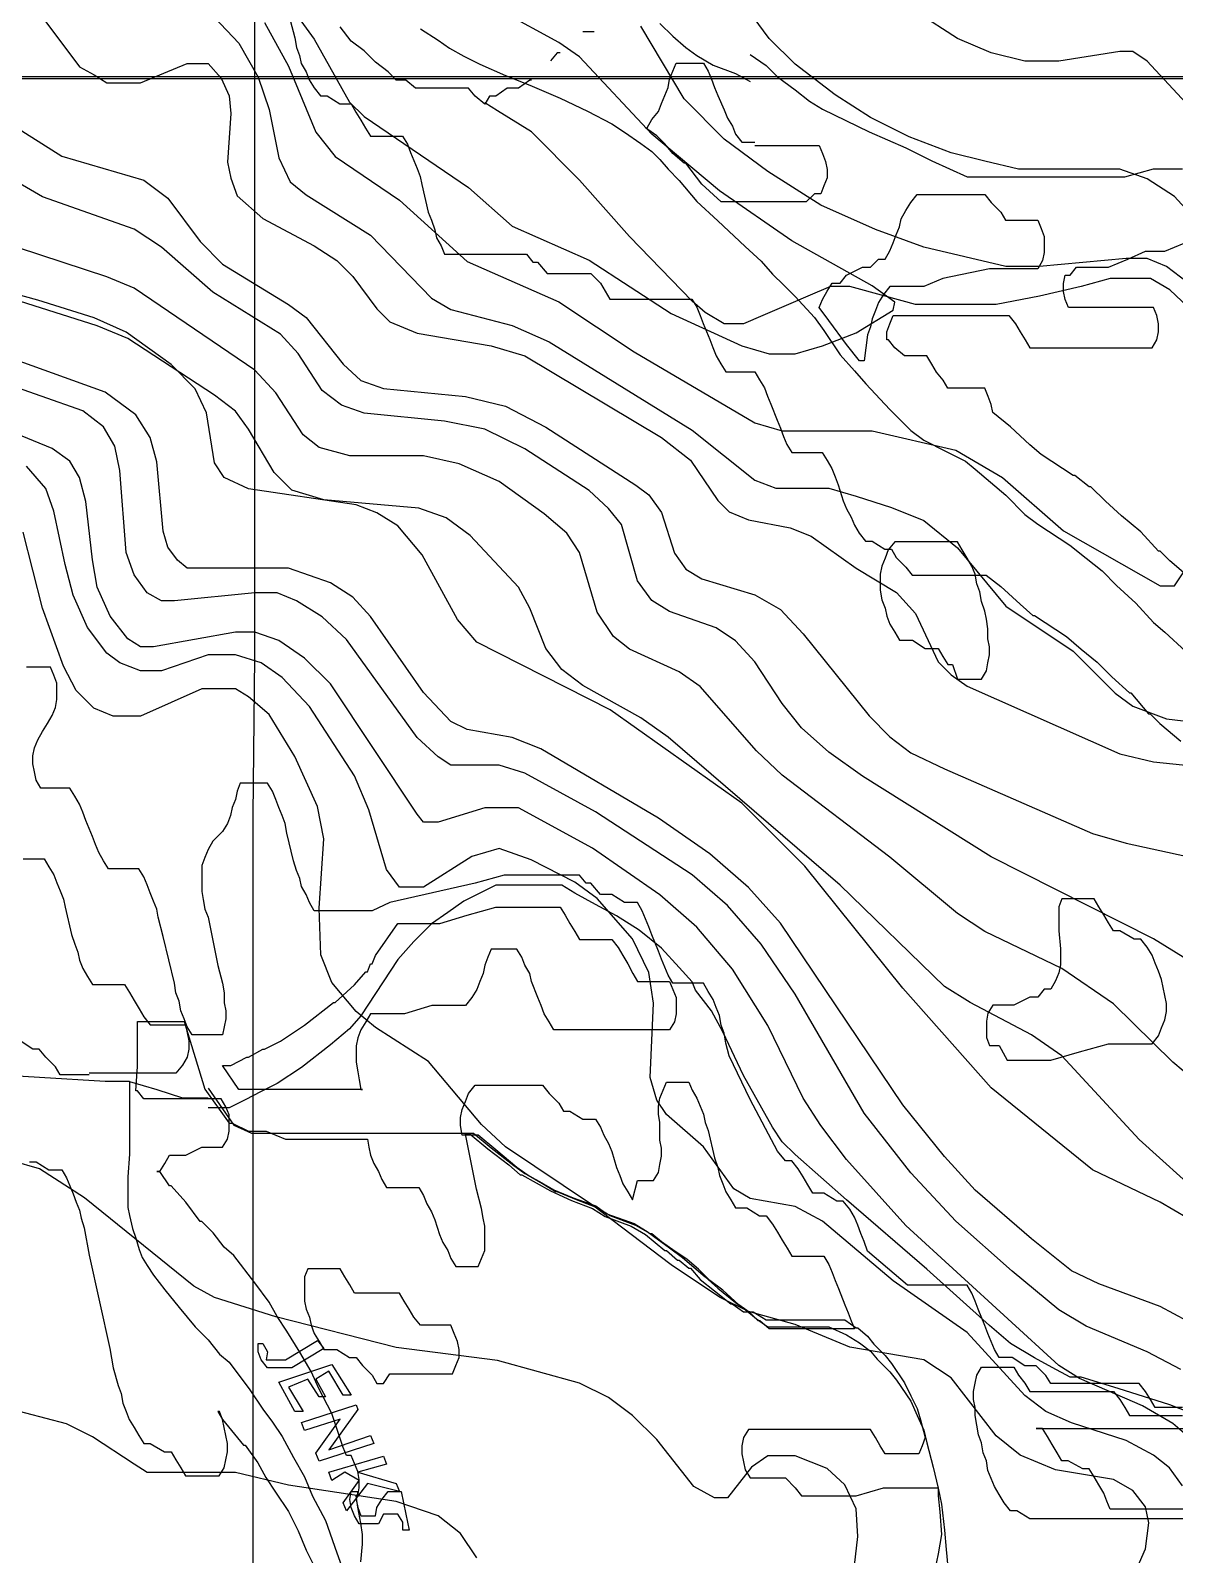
# Model space of a CAD drawing. Extents: x -0.49 to 6.91, y -0.57 to 8.11.
# Drawn here: x 1.2497 to 1.6248, y 2.6174 to 3.1172 of the extents above; entities that cross this region are included whole.
import ezdxf

# ---------------------------------------------------------------- set-up
doc = ezdxf.new("R2010")
doc.units = 0
for name, color, linetype in [('green', 7, 'CONTINUOUS'), ('Grid', 7, 'CONTINUOUS'), ('Labels', 7, 'CONTINUOUS'), ('roads', 7, 'CONTINUOUS'), ('topo', 7, 'CONTINUOUS'), ('topo_grid', 7, 'CONTINUOUS'), ('water', 7, 'CONTINUOUS'), ('white', 7, 'CONTINUOUS')]:
    doc.layers.add(name, color=color, linetype=linetype)

msp = doc.modelspace()

# ---------------------------------------------------------------- linework, layer by layer
at = {"layer": 'green', "color": 3}
for points in [[(1.642237, 2.659138), (1.623256, 2.666546), (1.606384, 2.671838), (1.594258, 2.675542), (1.590567, 2.675542), (1.584767, 2.678717), (1.578968, 2.681892), (1.571059, 2.686655), (1.564205, 2.692475), (1.543642, 2.710996), (1.51728, 2.73375), (1.500408, 2.748567), (1.49619, 2.7528), (1.493027, 2.757563), (1.483532, 2.774496), (1.476678, 2.788784), (1.472987, 2.795663), (1.467714, 2.802542), (1.466661, 2.805188), (1.462443, 2.80995), (1.456642, 2.8163), (1.449262, 2.822121), (1.441879, 2.826884), (1.435025, 2.830588), (1.428171, 2.834292), (1.423953, 2.836938), (1.419735, 2.836938), (1.41499, 2.836938), (1.408664, 2.836938), (1.402337, 2.836938), (1.397065, 2.834292), (1.391792, 2.831646), (1.38652, 2.827942), (1.381247, 2.824238), (1.375448, 2.818417), (1.370175, 2.812596), (1.358048, 2.794075), (1.354358, 2.789842), (1.348031, 2.78455), (1.33854, 2.777142), (1.330632, 2.77185), (1.325359, 2.769205), (1.320087, 2.766559), (1.314814, 2.763913), (1.309542, 2.763913), (1.30796, 2.763913)], [(1.282122, 2.772512), (1.274214, 2.772512), (1.23098, 2.775158), (1.211472, 2.775158), (1.194073, 2.777804), (1.176142, 2.780449), (1.140816, 2.78627), (1.123417, 2.788916), (1.078074, 2.794208), (1.032731, 2.799499), (1.026931, 2.799499)], [(1.282122, 2.772512), (1.291086, 2.769866), (1.299522, 2.76722), (1.307957, 2.76722)]]:
    msp.add_lwpolyline(points, dxfattribs=at)
at = {"layer": 'Grid', "color": 1}
for points in [[(0.83079, 3.101495), (0.832899, 3.308187), (0.835008, 3.514853), (0.837116, 3.721017), (0.839225, 3.927709), (1.045382, 3.927709), (1.25154, 3.927709), (1.457697, 3.927709), (1.664381, 3.927709), (1.662799, 3.721546), (1.661743, 3.51488), (1.660687, 3.308187), (1.659105, 3.10205), (1.45242, 3.10205), (1.245209, 3.10205), (1.037997, 3.10205)], [(0.833426, 2.274249), (0.8329, 2.480941), (0.832373, 2.688136), (0.831847, 2.894829), (0.830791, 3.101495), (1.038003, 3.101495), (1.245215, 3.101495), (1.452427, 3.101495), (1.659111, 3.101495), (1.659111, 2.894802), (1.658584, 2.688136), (1.658584, 2.481973), (1.658058, 2.27528), (1.451901, 2.27528), (1.245744, 2.27528), (1.039586, 2.27528)]]:
    msp.add_lwpolyline(points, close=True, dxfattribs=at)
at = {"layer": 'Labels', "color": 6}
for points in [[(1.345921, 2.684988), (1.335376, 2.678638), (1.332212, 2.678638), (1.329577, 2.678638), (1.327468, 2.678638), (1.325359, 2.681284), (1.324304, 2.683929), (1.324304, 2.686575), (1.324304, 2.686575), (1.325359, 2.686575), (1.325886, 2.686575), (1.327468, 2.683929), (1.326942, 2.681284), (1.326942, 2.681284), (1.327995, 2.681284), (1.32905, 2.681284), (1.330632, 2.681284), (1.33327, 2.681284), (1.343815, 2.687634)], [(1.348557, 2.679696), (1.354884, 2.669642), (1.352246, 2.669642), (1.347501, 2.677579), (1.343283, 2.674934), (1.346447, 2.669113), (1.344338, 2.669113), (1.340647, 2.674934), (1.33432, 2.672288), (1.339065, 2.66435), (1.33643, 2.66435), (1.331158, 2.673875)], [(1.356993, 2.664932), (1.347502, 2.651703), (1.361211, 2.656466), (1.362264, 2.65382), (1.344338, 2.647999), (1.343282, 2.650645), (1.351191, 2.661757), (1.339592, 2.658053), (1.338536, 2.660699), (1.356462, 2.66652)], [(1.356993, 2.644374), (1.369646, 2.64067), (1.370702, 2.638024), (1.360157, 2.64067), (1.353303, 2.631674), (1.352247, 2.63432), (1.35752, 2.641728), (1.352775, 2.644374), (1.348557, 2.641728), (1.347501, 2.644374), (1.365428, 2.649666), (1.366481, 2.64702)], [(1.37281, 2.630669), (1.373336, 2.628023), (1.373863, 2.625377), (1.373863, 2.625377), (1.371754, 2.625377), (1.371754, 2.625377), (1.371754, 2.628023), (1.370172, 2.630669), (1.368063, 2.630669), (1.36701, 2.630669), (1.366484, 2.630669), (1.365957, 2.630669), (1.365431, 2.630669), (1.363849, 2.627494), (1.361213, 2.627494), (1.359105, 2.627494), (1.357522, 2.627494), (1.35594, 2.63014), (1.354887, 2.632785), (1.354361, 2.635431), (1.354887, 2.638077), (1.356996, 2.638077), (1.356469, 2.635431), (1.356996, 2.632785), (1.358049, 2.63014), (1.359105, 2.63014), (1.360687, 2.63014), (1.362269, 2.63014), (1.362795, 2.63014), (1.363322, 2.632785), (1.364904, 2.635431), (1.367013, 2.638077), (1.369122, 2.638077), (1.37123, 2.638077)]]:
    msp.add_lwpolyline(points, close=True, dxfattribs=at)
at = {"layer": 'roads', "color": 7}
for points in [[(1.456113, 3.119566), (1.460335, 3.115333), (1.464554, 3.111628), (1.468244, 3.108983), (1.473518, 3.105808), (1.480898, 3.103162), (1.485643, 3.100516)], [(1.377556, 3.117793), (1.383355, 3.114089), (1.387046, 3.111443), (1.391791, 3.108797), (1.397064, 3.106151), (1.4055, 3.102447), (1.413408, 3.099272), (1.423426, 3.095039), (1.432389, 3.090806), (1.440298, 3.086572), (1.444516, 3.083926), (1.449788, 3.080222), (1.453479, 3.077576), (1.456114, 3.074931), (1.458755, 3.071756), (1.462444, 3.068051), (1.468244, 3.061172), (1.475098, 3.054822), (1.484062, 3.046356), (1.489334, 3.041593), (1.493025, 3.03736), (1.496715, 3.033656), (1.500406, 3.029951), (1.506733, 3.023072), (1.509897, 3.018839), (1.51517, 3.010901), (1.519914, 3.00561), (1.523606, 3.001376), (1.531514, 2.99291), (1.534678, 2.989735), (1.538368, 2.986031), (1.542586, 2.982856), (1.549968, 2.979151), (1.556295, 2.975976), (1.559458, 2.973331), (1.569476, 2.964864), (1.575803, 2.958514), (1.58002, 2.955339), (1.590565, 2.94846), (1.595837, 2.944226), (1.60111, 2.939993), (1.605855, 2.935231), (1.612182, 2.92941), (1.617982, 2.92306), (1.621673, 2.919885), (1.628527, 2.913535)], [(1.485644, 3.109406), (1.490916, 3.105702)], [(1.490916, 3.105728), (1.494607, 3.102024), (1.500407, 3.097791), (1.505152, 3.094086), (1.50937, 3.091441), (1.52466, 3.084032), (1.536787, 3.078741), (1.545223, 3.074507), (1.551022, 3.071861), (1.556822, 3.069216), (1.56104, 3.069216), (1.567367, 3.069216), (1.574221, 3.069216), (1.583711, 3.069216), (1.591097, 3.069216), (1.597424, 3.069216), (1.602697, 3.069216), (1.608496, 3.069216), (1.617987, 3.071861), (1.627477, 3.071861)], [(1.642237, 2.659138), (1.623256, 2.666546), (1.606384, 2.671838), (1.594258, 2.675542), (1.590567, 2.675542), (1.584767, 2.678717), (1.578968, 2.681892), (1.571059, 2.686655), (1.564205, 2.692475), (1.543642, 2.710996), (1.51728, 2.73375), (1.500408, 2.748567), (1.49619, 2.7528), (1.493027, 2.757563), (1.483532, 2.774496), (1.476678, 2.788784), (1.472987, 2.795663), (1.467714, 2.802542), (1.466661, 2.805188), (1.462443, 2.80995), (1.456642, 2.8163), (1.449262, 2.822121), (1.441879, 2.826884), (1.435025, 2.830588), (1.428171, 2.834292), (1.423953, 2.836938), (1.419735, 2.836938), (1.41499, 2.836938), (1.408664, 2.836938), (1.402337, 2.836938), (1.397065, 2.834292), (1.391792, 2.831646), (1.38652, 2.827942), (1.381247, 2.824238), (1.375448, 2.818417), (1.370175, 2.812596), (1.358048, 2.794075), (1.354358, 2.789842), (1.348031, 2.78455), (1.33854, 2.777142), (1.330632, 2.77185), (1.325359, 2.769205), (1.320087, 2.766559), (1.314814, 2.763913), (1.309542, 2.763913), (1.30796, 2.763913)], [(1.282122, 2.772512), (1.274214, 2.772512), (1.23098, 2.775158), (1.211472, 2.775158), (1.194073, 2.777804), (1.176142, 2.780449), (1.140816, 2.78627), (1.123417, 2.788916), (1.078074, 2.794208), (1.032731, 2.799499), (1.026931, 2.799499)], [(1.282122, 2.772512), (1.282122, 2.748699), (1.281595, 2.741291), (1.281595, 2.734412), (1.281595, 2.731237), (1.282122, 2.728591), (1.283178, 2.724358), (1.284231, 2.721183), (1.285286, 2.717479), (1.286339, 2.714833), (1.287922, 2.712187), (1.29003, 2.709012), (1.293721, 2.704249), (1.298466, 2.698429), (1.303739, 2.692079), (1.307957, 2.687845), (1.311647, 2.683083), (1.314811, 2.680437), (1.321665, 2.671441), (1.325883, 2.665091), (1.329046, 2.660858), (1.33221, 2.656095), (1.3359, 2.649216), (1.339591, 2.642866), (1.342226, 2.636516), (1.346444, 2.628579), (1.350135, 2.617995), (1.352771, 2.610587)], [(1.282122, 2.772512), (1.291086, 2.769866), (1.299522, 2.76722), (1.307957, 2.76722)], [(1.307958, 2.770395), (1.316394, 2.758224), (1.322194, 2.755579), (1.327466, 2.755579), (1.333793, 2.755579), (1.340647, 2.755579), (1.347501, 2.755579), (1.356464, 2.755579), (1.363319, 2.755579), (1.374391, 2.755579), (1.383354, 2.755579), (1.387045, 2.755579), (1.390735, 2.755579), (1.392317, 2.755579), (1.394952, 2.755579), (1.400757, 2.750816), (1.408138, 2.744995), (1.411829, 2.742349), (1.416574, 2.739704), (1.421319, 2.737058), (1.427646, 2.734412), (1.435028, 2.731766), (1.438718, 2.72912), (1.447681, 2.725945), (1.451899, 2.723299), (1.45559, 2.720654), (1.459282, 2.718008), (1.4635, 2.714833), (1.467189, 2.711658), (1.47088, 2.708483), (1.475098, 2.704779), (1.480899, 2.700016), (1.484588, 2.69737), (1.487752, 2.694724), (1.491444, 2.692079), (1.497771, 2.692079), (1.502516, 2.692079), (1.511479, 2.692079), (1.517279, 2.689433), (1.521497, 2.686787), (1.525186, 2.684141), (1.527295, 2.681495), (1.531513, 2.677262), (1.533622, 2.674616), (1.538367, 2.667737), (1.540476, 2.662974), (1.542584, 2.658212), (1.54364, 2.653979), (1.545749, 2.646041), (1.547331, 2.639162), (1.548384, 2.63387), (1.54944, 2.625404), (1.549966, 2.619054), (1.550493, 2.613233)]]:
    msp.add_lwpolyline(points, dxfattribs=at)
at = {"layer": 'topo', "color": 2}
for points in [[(1.324303, 3.139806), (1.342757, 3.114406), (1.354356, 3.093769), (1.359102, 3.089006), (1.393373, 3.065723), (1.407608, 3.053023), (1.432916, 3.041911), (1.45981, 3.024448), (1.483009, 3.013865), (1.491972, 3.011219), (1.500408, 3.011219), (1.509371, 3.013865), (1.520443, 3.018098), (1.53257, 3.025506), (1.533097, 3.028152), (1.525715, 3.033444), (1.499353, 3.048261), (1.475627, 3.064665), (1.453483, 3.083186), (1.429752, 3.108586), (1.422898, 3.113348), (1.404445, 3.123402)], [(1.630642, 3.056436), (1.624838, 3.062786), (1.615875, 3.068607), (1.606912, 3.071782), (1.573695, 3.071782), (1.562623, 3.074428), (1.551551, 3.077074), (1.537842, 3.082365), (1.525189, 3.088715), (1.513589, 3.096124), (1.500408, 3.106178), (1.491972, 3.114645), (1.479846, 3.131049)], [(1.254707, 3.120121), (1.265779, 3.105305), (1.270524, 3.102659), (1.274742, 3.100013), (1.285814, 3.100013), (1.301105, 3.106363), (1.307959, 3.106363), (1.312177, 3.101601), (1.314812, 3.09578), (1.315339, 3.089959), (1.314286, 3.074084), (1.315339, 3.068792), (1.317447, 3.062971), (1.325883, 3.055563), (1.342755, 3.046567), (1.350136, 3.041805), (1.355409, 3.036513), (1.363317, 3.02593), (1.367535, 3.021696), (1.376499, 3.017992), (1.400752, 3.013759), (1.411824, 3.010584), (1.456644, 2.983702), (1.466135, 2.976294), (1.475098, 2.963065), (1.478789, 2.959361), (1.485116, 2.956715), (1.498824, 2.954069), (1.505678, 2.951423), (1.520441, 2.94084), (1.533622, 2.932902), (1.539949, 2.926023), (1.54733, 2.910148), (1.551548, 2.905915), (1.556821, 2.902211), (1.606909, 2.879986), (1.617981, 2.87734), (1.644348, 2.874694)], [(1.310068, 3.121524), (1.317976, 3.113057), (1.324303, 3.101945), (1.327994, 3.091361), (1.331158, 3.075486), (1.334848, 3.067549), (1.340121, 3.063315), (1.361211, 3.050086), (1.381246, 3.029449), (1.387573, 3.025745), (1.407608, 3.020453), (1.419735, 3.015161), (1.466664, 2.986163), (1.487227, 2.969759), (1.494081, 2.967113), (1.51148, 2.967113), (1.520443, 2.964467), (1.532042, 2.960763), (1.542587, 2.95653), (1.553659, 2.947534), (1.569477, 2.928484), (1.591621, 2.913667), (1.605329, 2.899909), (1.611129, 2.895675), (1.622201, 2.891442), (1.648568, 2.888267)], [(1.326412, 3.11983), (1.334321, 3.105543), (1.343284, 3.083847), (1.349611, 3.07591), (1.370701, 3.061622), (1.392845, 3.041514), (1.422898, 3.028285), (1.447679, 3.01188), (1.487227, 2.988597), (1.49619, 2.985951), (1.525715, 2.985951), (1.553132, 2.979601), (1.568422, 2.970605), (1.588458, 2.953143), (1.620092, 2.935151), (1.624838, 2.935151), (1.634332, 2.949439)], [(1.641186, 3.079799), (1.615874, 3.10721), (1.611129, 3.110385), (1.606911, 3.110385), (1.586876, 3.10721), (1.575804, 3.10721), (1.564731, 3.109856), (1.553659, 3.114618), (1.540478, 3.123085)], [(1.629059, 3.034529), (1.622201, 3.03982), (1.615874, 3.042466), (1.60902, 3.042466), (1.580548, 3.03982), (1.569477, 3.03982), (1.542588, 3.04617), (1.52677, 3.051991), (1.508844, 3.059929), (1.491445, 3.071041), (1.477209, 3.081625), (1.464028, 3.094854), (1.449792, 3.118666)], [(1.241521, 3.087684), (1.259979, 3.076042), (1.286869, 3.068104), (1.294778, 3.062284), (1.305323, 3.047996), (1.312704, 3.040588), (1.334321, 3.027359), (1.340121, 3.023125), (1.352247, 3.007779), (1.358047, 3.002488), (1.365429, 2.999842), (1.392318, 2.997196), (1.405499, 2.994021), (1.41868, 2.987142), (1.448211, 2.968092), (1.452428, 2.964917), (1.456646, 2.959096), (1.460864, 2.945867), (1.464555, 2.940575), (1.469827, 2.9374), (1.487227, 2.932109), (1.495662, 2.927346), (1.503044, 2.919409), (1.524661, 2.8925), (1.531515, 2.885621), (1.538369, 2.88033), (1.549442, 2.875038), (1.597948, 2.853871), (1.60902, 2.850696), (1.628533, 2.846463)], [(1.62906, 2.812438), (1.617983, 2.819317), (1.564731, 2.846198), (1.522552, 2.872657), (1.511479, 2.880594), (1.502516, 2.888532), (1.496189, 2.896469), (1.487226, 2.910228), (1.480899, 2.917107), (1.474572, 2.92134), (1.459282, 2.926632), (1.453483, 2.930336), (1.448737, 2.936686), (1.443461, 2.955207), (1.439243, 2.960498), (1.432916, 2.966319), (1.411826, 2.980078), (1.398645, 2.986428), (1.385464, 2.989073), (1.359101, 2.991719), (1.35172, 2.994365), (1.345393, 2.999128), (1.337484, 3.011298), (1.331685, 3.017648), (1.30954, 3.031407), (1.292668, 3.046223), (1.283705, 3.052044), (1.253648, 3.062628), (1.234667, 3.07374)], [(1.641191, 2.764627), (1.624315, 2.778915), (1.604806, 2.797965), (1.587935, 2.809606), (1.562627, 2.821777), (1.553664, 2.827598), (1.531519, 2.846119), (1.496194, 2.873001), (1.487758, 2.880938), (1.469305, 2.902105), (1.46245, 2.906867), (1.446106, 2.914276), (1.440829, 2.918509), (1.435556, 2.926446), (1.429757, 2.946026), (1.425539, 2.952376), (1.418157, 2.958726), (1.403394, 2.969309), (1.390213, 2.97513), (1.378614, 2.977776), (1.354361, 2.977776), (1.344343, 2.980421), (1.339071, 2.984655), (1.330107, 2.998413), (1.323253, 3.005821), (1.28371, 3.03273), (1.274747, 3.036434), (1.245744, 3.045959)], [(1.629059, 2.727665), (1.620092, 2.732957), (1.597947, 2.74354), (1.564731, 2.770448), (1.535732, 2.803124), (1.50357, 2.843209), (1.483008, 2.863846), (1.439774, 2.894432), (1.396008, 2.916657), (1.389681, 2.924065), (1.378082, 2.945232), (1.370173, 2.954757), (1.363319, 2.95899), (1.356464, 2.961636), (1.321139, 2.966928), (1.31323, 2.970632), (1.310067, 2.975394), (1.307432, 2.991799), (1.303741, 2.999736), (1.295832, 3.007674), (1.281069, 3.018257), (1.270525, 3.023019), (1.252071, 3.02884), (1.223068, 3.036778)], [(1.63433, 2.734518), (1.613237, 2.753568), (1.587929, 2.780979), (1.577911, 2.787858), (1.557875, 2.798441), (1.54944, 2.803733), (1.51517, 2.836938), (1.458753, 2.885463), (1.44979, 2.891813), (1.430806, 2.902396), (1.423952, 2.907688), (1.418679, 2.914567), (1.413407, 2.927796), (1.409716, 2.934675), (1.393899, 2.951608), (1.38599, 2.957429), (1.377027, 2.960604), (1.34592, 2.96325), (1.335375, 2.966425), (1.329575, 2.972246), (1.321138, 2.986533), (1.31692, 2.992354), (1.310067, 2.997646), (1.281596, 3.016167), (1.271577, 3.0204), (1.234665, 3.032042)], [(1.62906, 2.693984), (1.620093, 2.698746), (1.600057, 2.706154), (1.591094, 2.710388), (1.577913, 2.720971), (1.559459, 2.736846), (1.549442, 2.747959), (1.535733, 2.764892), (1.495663, 2.824476), (1.485118, 2.836118), (1.472464, 2.84723), (1.455592, 2.858872), (1.417099, 2.881626), (1.407608, 2.88533), (1.392845, 2.887976), (1.387573, 2.890622), (1.37861, 2.900147), (1.361211, 2.925018), (1.355411, 2.931368), (1.348029, 2.93613), (1.334321, 2.940893), (1.325885, 2.940893), (1.30585, 2.940893), (1.301105, 2.940893), (1.297941, 2.943539), (1.294778, 2.947772), (1.293196, 2.953064), (1.291087, 2.975818), (1.288978, 2.983755), (1.284233, 2.991164), (1.274215, 2.998572), (1.243631, 3.009684)], [(1.626948, 2.678029), (1.615876, 2.68385), (1.59584, 2.692317), (1.586877, 2.697608), (1.571587, 2.710308), (1.553133, 2.726713), (1.538371, 2.742588), (1.52308, 2.762167), (1.500409, 2.801193), (1.489337, 2.817597), (1.478264, 2.830297), (1.466665, 2.840351), (1.435026, 2.860989), (1.411827, 2.873689), (1.403391, 2.876334), (1.387574, 2.876334), (1.383356, 2.87898), (1.376502, 2.88533), (1.353303, 2.917504), (1.345394, 2.924912), (1.336958, 2.930204), (1.330631, 2.932849), (1.32325, 2.932849), (1.296888, 2.930204), (1.29267, 2.930204), (1.287925, 2.932849), (1.283707, 2.93867), (1.281069, 2.946079), (1.27896, 2.97296), (1.277381, 2.980898), (1.27369, 2.987248), (1.266836, 2.992539), (1.239415, 3.002064)], [(1.631164, 2.654508), (1.62431, 2.660329), (1.614292, 2.666149), (1.59373, 2.675145), (1.586875, 2.679379), (1.536787, 2.725257), (1.517279, 2.746953), (1.508843, 2.758066), (1.503043, 2.767061), (1.491444, 2.790874), (1.479845, 2.809395), (1.468245, 2.823153), (1.456119, 2.833736), (1.43397, 2.849082), (1.409717, 2.862311), (1.40339, 2.862311), (1.398644, 2.862311), (1.383354, 2.857549), (1.378609, 2.857549), (1.3765, 2.860195), (1.348029, 2.902925), (1.339593, 2.911392), (1.331157, 2.917213), (1.323248, 2.919858), (1.316921, 2.919858), (1.290032, 2.915096), (1.285814, 2.915096), (1.281596, 2.917742), (1.275796, 2.92515), (1.271578, 2.934675), (1.269996, 2.943671), (1.267887, 2.962721), (1.265779, 2.970658), (1.262614, 2.97595), (1.256816, 2.980183), (1.234666, 2.989179)], [(1.627466, 2.639956), (1.623248, 2.645776), (1.617975, 2.65001), (1.609012, 2.654772), (1.591086, 2.660593), (1.58265, 2.664297), (1.575796, 2.669589), (1.556815, 2.690226), (1.532562, 2.70716), (1.509363, 2.726739), (1.5004, 2.731501), (1.485637, 2.734147), (1.480364, 2.737322), (1.470347, 2.751081), (1.45822, 2.761664), (1.455057, 2.766426), (1.452949, 2.773835), (1.454002, 2.798176), (1.452419, 2.808231), (1.447147, 2.819343), (1.435543, 2.832572), (1.428162, 2.837864), (1.413926, 2.845272), (1.403381, 2.848976), (1.394418, 2.846331), (1.378601, 2.836276), (1.374383, 2.836276), (1.370692, 2.836276), (1.366474, 2.842097), (1.360674, 2.861676), (1.355929, 2.872789), (1.341166, 2.895543), (1.332203, 2.905068), (1.325349, 2.909831), (1.316913, 2.912476), (1.30795, 2.912476), (1.29266, 2.907185), (1.285805, 2.907185), (1.278951, 2.909831), (1.274733, 2.913006), (1.268406, 2.921472), (1.263661, 2.932056), (1.261026, 2.94211), (1.257335, 2.959572), (1.254695, 2.966981), (1.248367, 2.974389)], [(1.609546, 2.606063), (1.615346, 2.619292), (1.616399, 2.627758), (1.615346, 2.63305), (1.611128, 2.638342), (1.604801, 2.642046), (1.58582, 2.645221), (1.57422, 2.649983), (1.566312, 2.656333), (1.551549, 2.675383), (1.542586, 2.681204), (1.518332, 2.685438), (1.500406, 2.692846), (1.485116, 2.697079), (1.475626, 2.701842), (1.459808, 2.712425), (1.433969, 2.732004), (1.405498, 2.751054), (1.397589, 2.758463), (1.38019, 2.7791), (1.362791, 2.790213), (1.356464, 2.795504), (1.348555, 2.805029), (1.344864, 2.814025), (1.344338, 2.829371), (1.34592, 2.852125), (1.343811, 2.862708), (1.33643, 2.879113), (1.327994, 2.892871), (1.32114, 2.898692), (1.316922, 2.901338), (1.312176, 2.901338), (1.305849, 2.901338), (1.285814, 2.892342), (1.27685, 2.892342), (1.270523, 2.894988), (1.264723, 2.900808), (1.260505, 2.908746), (1.253647, 2.927796), (1.24732, 2.952667)], [(1.519917, 2.613815), (1.520972, 2.62334), (1.520446, 2.632336), (1.516755, 2.640273), (1.510955, 2.645565), (1.50041, 2.649798), (1.491447, 2.649798), (1.486175, 2.646094), (1.478266, 2.63604), (1.474048, 2.63604), (1.467194, 2.639744), (1.455067, 2.65509), (1.447159, 2.663027), (1.439246, 2.668848), (1.429755, 2.673611), (1.402866, 2.681019), (1.369649, 2.685252), (1.330106, 2.695306), (1.310071, 2.701656), (1.303216, 2.705361), (1.267364, 2.734359), (1.252601, 2.743884), (1.243633, 2.74653)], [(1.396007, 2.616302), (1.390735, 2.624239), (1.383354, 2.63006), (1.369645, 2.634823), (1.33432, 2.640114), (1.316921, 2.644348), (1.287922, 2.644348), (1.283704, 2.646994), (1.269996, 2.655989), (1.26156, 2.660223), (1.24152, 2.665514)]]:
    msp.add_lwpolyline(points, dxfattribs=at)
at = {"layer": 'topo_grid', "color": 7}
msp.add_lwpolyline([(1.322715, 2.602729), (1.322715, 2.654402), (1.322715, 2.706075), (1.322715, 2.757219), (1.322715, 2.808892), (1.322715, 2.86001), (1.323241, 2.911683), (1.323241, 2.963356), (1.323241, 3.0145), (1.323241, 3.066173), (1.323241, 3.117317), (1.323768, 3.16899), (1.323768, 3.220663), (1.323768, 3.271807), (1.323768, 3.32348), (1.323768, 3.374624), (1.323768, 3.426271), (1.324294, 3.47797), (1.324294, 3.529088), (1.324294, 3.580761), (1.324294, 3.631905), (1.324294, 3.683578), (1.324821, 3.735251)], dxfattribs=at)
at = {"layer": 'water', "color": 4}
for points in [[(1.398646, 3.093055), (1.395483, 3.0957), (1.393374, 3.098346), (1.390739, 3.098346), (1.387048, 3.098346), (1.384412, 3.098346), (1.382304, 3.098346), (1.380195, 3.098346), (1.378086, 3.098346), (1.375978, 3.098346), (1.372814, 3.100992), (1.369651, 3.100992), (1.367015, 3.103638), (1.362797, 3.106813), (1.359106, 3.110517), (1.354888, 3.113692), (1.351197, 3.118455)], [(1.4345, 3.116788), (1.432918, 3.116788), (1.430809, 3.116788)], [(1.423427, 3.109935), (1.422374, 3.109935), (1.420265, 3.107289)], [(1.413937, 3.100966), (1.413411, 3.100966), (1.40972, 3.09832), (1.406029, 3.09832), (1.402338, 3.095674), (1.40023, 3.095674), (1.398648, 3.093028)], [(1.631167, 3.024766), (1.623259, 3.032174), (1.616933, 3.035878), (1.60955, 3.035878), (1.603752, 3.035878), (1.594257, 3.033232), (1.580548, 3.030057), (1.566313, 3.027411), (1.549441, 3.027411), (1.539951, 3.027411), (1.529933, 3.030057), (1.518334, 3.033232), (1.512007, 3.033232), (1.504625, 3.030057), (1.498298, 3.027411), (1.489862, 3.023707), (1.483535, 3.021061), (1.477209, 3.021061), (1.470881, 3.024766), (1.466664, 3.02847), (1.446101, 3.049636), (1.429756, 3.068157), (1.413939, 3.084032), (1.402862, 3.090911), (1.398644, 3.093557)]]:
    msp.add_lwpolyline(points, dxfattribs=at)
at = {"layer": 'white', "color": 7}
for points in [[(1.334799, 3.120651), (1.336382, 3.11483), (1.336908, 3.111655), (1.337964, 3.109009), (1.33849, 3.106363), (1.340073, 3.103717), (1.341128, 3.101071), (1.34271, 3.098426), (1.344819, 3.09578), (1.346928, 3.09578), (1.351146, 3.093134), (1.353255, 3.093134), (1.354837, 3.093134), (1.356419, 3.090488), (1.358001, 3.087842), (1.359584, 3.085196), (1.361166, 3.082551), (1.363275, 3.082551), (1.36802, 3.082551), (1.369602, 3.082551), (1.371711, 3.082551), (1.373293, 3.079905), (1.374346, 3.077259), (1.375402, 3.074613), (1.376455, 3.071967), (1.37751, 3.069321), (1.378037, 3.066676), (1.380146, 3.05768), (1.381199, 3.055034), (1.382254, 3.051859), (1.382781, 3.049213), (1.384363, 3.046567), (1.385416, 3.043921), (1.386998, 3.043921), (1.389107, 3.043921), (1.391742, 3.043921), (1.394377, 3.043921), (1.397013, 3.043921), (1.402286, 3.043921), (1.404926, 3.043921), (1.407564, 3.043921), (1.410199, 3.043921), (1.412308, 3.043921), (1.414417, 3.041276), (1.415999, 3.041276), (1.419162, 3.037571), (1.420744, 3.037571), (1.422853, 3.037571), (1.424961, 3.037571), (1.42707, 3.037571), (1.429179, 3.037571), (1.431288, 3.037571), (1.433396, 3.037571), (1.436559, 3.034396), (1.438141, 3.031751), (1.439724, 3.029105), (1.442359, 3.029105), (1.444468, 3.029105), (1.447103, 3.029105), (1.449738, 3.029105), (1.455538, 3.029105), (1.458174, 3.029105), (1.460809, 3.029105), (1.462917, 3.029105), (1.465029, 3.029105), (1.466611, 3.029105), (1.468193, 3.026459), (1.469246, 3.023813), (1.470302, 3.021167), (1.472411, 3.015876), (1.473464, 3.01323), (1.474519, 3.010584), (1.476102, 3.007938), (1.477684, 3.005292), (1.479266, 3.005292), (1.481375, 3.005292), (1.483484, 3.005292), (1.485592, 3.005292), (1.487174, 3.005292), (1.488757, 3.002646), (1.490339, 3.000001), (1.491395, 2.997355), (1.492448, 2.994709), (1.494556, 2.989417), (1.495612, 2.986771), (1.496665, 2.984126), (1.497721, 2.98148), (1.499303, 2.978834), (1.501412, 2.978834), (1.50352, 2.978834), (1.505629, 2.978834), (1.507738, 2.978834), (1.50932, 2.978834), (1.510902, 2.976188), (1.512485, 2.973542), (1.51354, 2.970896), (1.514596, 2.968251), (1.516178, 2.962959), (1.517234, 2.960313), (1.518816, 2.957667), (1.519872, 2.955021), (1.521454, 2.952376), (1.523563, 2.94973), (1.525671, 2.94973), (1.529889, 2.947084), (1.531998, 2.947084), (1.53358, 2.944438), (1.536744, 2.941263), (1.538853, 2.938617), (1.540435, 2.938617), (1.542544, 2.938617), (1.545182, 2.938617), (1.547817, 2.938617), (1.550452, 2.938617), (1.553616, 2.938617), (1.556251, 2.938617), (1.558887, 2.938617), (1.560995, 2.938617), (1.563104, 2.938617), (1.567849, 2.934913), (1.567849, 2.934913), (1.574176, 2.929092), (1.578394, 2.925388), (1.578921, 2.925388), (1.589466, 2.918509), (1.594211, 2.914276), (1.599487, 2.910042), (1.604233, 2.90528), (1.610032, 2.899988), (1.610559, 2.899988), (1.616359, 2.893109), (1.616886, 2.893109), (1.62005, 2.889934), (1.626904, 2.884113)], [(1.487225, 3.079534), (1.48986, 3.079534), (1.493023, 3.079534), (1.498297, 3.079534), (1.501459, 3.079534), (1.503568, 3.079534), (1.506206, 3.079534), (1.508315, 3.079534), (1.50937, 3.076889), (1.510423, 3.074243), (1.510953, 3.071597), (1.510953, 3.068951), (1.509897, 3.066305), (1.508844, 3.063659), (1.506735, 3.063659), (1.504097, 3.061014), (1.501463, 3.061014), (1.498828, 3.061014), (1.495664, 3.061014), (1.493029, 3.061014), (1.489866, 3.061014), (1.486702, 3.061014), (1.483535, 3.061014), (1.4809, 3.061014), (1.477735, 3.061014), (1.476153, 3.061014), (1.469826, 3.066834), (1.464554, 3.073714), (1.464028, 3.073714), (1.460337, 3.076889), (1.457702, 3.080064), (1.457702, 3.080064), (1.455066, 3.082709), (1.455066, 3.082709), (1.451375, 3.085355), (1.451902, 3.085355), (1.453484, 3.088001), (1.455593, 3.090647), (1.456646, 3.093293), (1.457702, 3.095939), (1.458755, 3.098584), (1.459281, 3.10123), (1.460337, 3.103876), (1.46139, 3.106522), (1.462972, 3.106522), (1.464554, 3.106522), (1.466663, 3.106522), (1.468245, 3.106522), (1.470354, 3.106522), (1.471936, 3.103876), (1.472992, 3.10123), (1.474045, 3.098584), (1.475101, 3.095939), (1.477209, 3.091176), (1.478262, 3.08853), (1.479844, 3.085884), (1.480898, 3.083239), (1.483006, 3.080593), (1.485115, 3.080593), (1.487226, 3.080593), (1.487226, 3.080593)], [(1.630119, 2.937453), (1.623265, 2.943274), (1.620102, 2.946449), (1.619575, 2.946449), (1.613775, 2.952799), (1.613775, 2.952799), (1.607448, 2.958091), (1.602175, 2.962853), (1.59743, 2.967616), (1.596904, 2.967616), (1.592159, 2.97132), (1.591632, 2.97132), (1.581087, 2.978199), (1.577396, 2.981374), (1.57107, 2.987195), (1.57107, 2.987195), (1.56527, 2.991957), (1.564744, 2.994603), (1.563688, 2.997249), (1.562635, 2.999895), (1.56105, 2.999895), (1.558941, 2.999895), (1.556833, 2.999895), (1.554195, 2.999895), (1.553668, 2.999895), (1.55156, 2.999895), (1.550506, 2.999895), (1.548924, 3.002541), (1.546816, 3.005186), (1.545233, 3.007832), (1.543654, 3.010478), (1.541545, 3.010478), (1.538907, 3.010478), (1.536798, 3.010478), (1.536272, 3.010478), (1.536272, 3.010478), (1.533109, 3.013124), (1.533109, 3.013124), (1.531, 3.01577), (1.530474, 3.01577), (1.530474, 3.018416), (1.531527, 3.021061), (1.532583, 3.023707), (1.534691, 3.023707), (1.5368, 3.023707), (1.539435, 3.023707), (1.542598, 3.023707), (1.545236, 3.023707), (1.548399, 3.023707), (1.551563, 3.023707), (1.554726, 3.023707), (1.557361, 3.023707), (1.560525, 3.023707), (1.563166, 3.023707), (1.565804, 3.023707), (1.568439, 3.023707), (1.570548, 3.023707), (1.572657, 3.021061), (1.574239, 3.018416), (1.575821, 3.01577), (1.577403, 3.013124), (1.579512, 3.013124), (1.581621, 3.013124), (1.584256, 3.013124), (1.586891, 3.013124), (1.590055, 3.013124), (1.59269, 3.013124), (1.595854, 3.013124), (1.599017, 3.013124), (1.601653, 3.013124), (1.604817, 3.013124), (1.60798, 3.013124), (1.610615, 3.013124), (1.613253, 3.013124), (1.615361, 3.013124), (1.61747, 3.013124), (1.61905, 3.01577), (1.619576, 3.018416), (1.619576, 3.021061), (1.61905, 3.023707), (1.617997, 3.026353), (1.616941, 3.026353), (1.614832, 3.026353), (1.612197, 3.026353), (1.609562, 3.026353), (1.606927, 3.026353), (1.601115, 3.026353), (1.59848, 3.026353), (1.595844, 3.026353), (1.593207, 3.026353), (1.591098, 3.026353), (1.590045, 3.026353), (1.588989, 3.028999), (1.588463, 3.031645), (1.588463, 3.034291), (1.588989, 3.036936), (1.590571, 3.036936), (1.59268, 3.039582), (1.594789, 3.039582), (1.597424, 3.039582), (1.600062, 3.039582), (1.603225, 3.039582), (1.609552, 3.042228), (1.615352, 3.044874), (1.621679, 3.044874), (1.628006, 3.04752)], [(1.627472, 2.665567), (1.624836, 2.665567), (1.622199, 2.665567), (1.62009, 2.665567), (1.61851, 2.665567), (1.616928, 2.668213), (1.615346, 2.670859), (1.613237, 2.673505), (1.611655, 2.673505), (1.609546, 2.673505), (1.606908, 2.673505), (1.604273, 2.673505), (1.601638, 2.673505), (1.596365, 2.673505), (1.593199, 2.673505), (1.590558, 2.673505), (1.588449, 2.673505), (1.58634, 2.673505), (1.584232, 2.673505), (1.582649, 2.676151), (1.579486, 2.679326), (1.577903, 2.679326), (1.575795, 2.679326), (1.571576, 2.681971), (1.569467, 2.681971), (1.567358, 2.681971), (1.565776, 2.684617), (1.56472, 2.687263), (1.563667, 2.689909), (1.562612, 2.692555), (1.560503, 2.697846), (1.55945, 2.700492), (1.558394, 2.703138), (1.556812, 2.705784), (1.55523, 2.705784), (1.553121, 2.705784), (1.551012, 2.705784), (1.548377, 2.705784), (1.545739, 2.705784), (1.53994, 2.705784), (1.537305, 2.705784), (1.524123, 2.716896), (1.52307, 2.720071), (1.522014, 2.722717), (1.520961, 2.725363), (1.519906, 2.728009), (1.518323, 2.730655), (1.516215, 2.733301), (1.514106, 2.733301), (1.509888, 2.735946), (1.507779, 2.735946), (1.506197, 2.735946), (1.504615, 2.738592), (1.503035, 2.741238), (1.501453, 2.743884), (1.499344, 2.74653), (1.497762, 2.74653), (1.497236, 2.74653), (1.4946, 2.749705), (1.485637, 2.766638), (1.478782, 2.780926), (1.477729, 2.785159), (1.477203, 2.788334), (1.476147, 2.79098), (1.47562, 2.794155), (1.474567, 2.796801), (1.473514, 2.799446), (1.471932, 2.802092), (1.47035, 2.804738), (1.468768, 2.804738), (1.466659, 2.804738), (1.46455, 2.804738), (1.462442, 2.804738), (1.460333, 2.804738), (1.458751, 2.807384), (1.457695, 2.81003), (1.456642, 2.812676), (1.455586, 2.815321), (1.453477, 2.820613), (1.452424, 2.823259), (1.451369, 2.825905), (1.450316, 2.828551), (1.448733, 2.831196), (1.446625, 2.831196), (1.444516, 2.831196), (1.440298, 2.833842), (1.438189, 2.833842), (1.436607, 2.833842), (1.433444, 2.837546), (1.431862, 2.837546), (1.429753, 2.840192), (1.427644, 2.840192), (1.425531, 2.840192), (1.422895, 2.840192), (1.419731, 2.840192), (1.417096, 2.840192), (1.413933, 2.840192), (1.410769, 2.840192), (1.40497, 2.840192), (1.395474, 2.837546), (1.36753, 2.831196), (1.361731, 2.828551), (1.358567, 2.828551), (1.355404, 2.828551), (1.352767, 2.828551), (1.350132, 2.828551), (1.347494, 2.828551), (1.344859, 2.828551), (1.34275, 2.828551), (1.341168, 2.831196), (1.340112, 2.833842), (1.33853, 2.836488), (1.338003, 2.839134), (1.33695, 2.84178), (1.335894, 2.844955), (1.333786, 2.853951), (1.333259, 2.857126), (1.332206, 2.859771), (1.33115, 2.862417), (1.330097, 2.865063), (1.329042, 2.867709), (1.32746, 2.870355), (1.325877, 2.870355), (1.323769, 2.870355), (1.322186, 2.870355), (1.320078, 2.870355), (1.318495, 2.870355), (1.317442, 2.867709), (1.316916, 2.865063), (1.31586, 2.862417), (1.315334, 2.859771), (1.314281, 2.857126), (1.312698, 2.85448), (1.309535, 2.851305), (1.307952, 2.848659), (1.306897, 2.846013), (1.305844, 2.843367), (1.305844, 2.840721), (1.305844, 2.838076), (1.305844, 2.834901), (1.30637, 2.832255), (1.306897, 2.82908), (1.30795, 2.826434), (1.311114, 2.810559), (1.312696, 2.804738), (1.313222, 2.801563), (1.313222, 2.798388), (1.313749, 2.795742), (1.313749, 2.793096), (1.313222, 2.790451), (1.312696, 2.787805), (1.311114, 2.787805), (1.309531, 2.787805), (1.307949, 2.787805), (1.30584, 2.787805), (1.304258, 2.787805), (1.302676, 2.787805), (1.301094, 2.790451), (1.300041, 2.793096), (1.298985, 2.795742), (1.298459, 2.798917), (1.297406, 2.801563), (1.296879, 2.804738), (1.293188, 2.820084), (1.291606, 2.826434), (1.291079, 2.82908), (1.290026, 2.831726), (1.28897, 2.834371), (1.287917, 2.837017), (1.286862, 2.839663), (1.285279, 2.842309), (1.283171, 2.842309), (1.281062, 2.842309), (1.278953, 2.842309), (1.276845, 2.842309), (1.275265, 2.842309), (1.273683, 2.844955), (1.272101, 2.847601), (1.271047, 2.850246), (1.269992, 2.852892), (1.267883, 2.858184), (1.26683, 2.86083), (1.265774, 2.863476), (1.264192, 2.866121), (1.26261, 2.868767), (1.260501, 2.868767), (1.258919, 2.868767), (1.25681, 2.868767), (1.254702, 2.868767), (1.253119, 2.868767), (1.251537, 2.871413), (1.251011, 2.874059), (1.250481, 2.876705), (1.250481, 2.879351), (1.251011, 2.881996), (1.252064, 2.884642), (1.253646, 2.887288), (1.255228, 2.889934), (1.256808, 2.89258), (1.257863, 2.895226), (1.25839, 2.897871), (1.25839, 2.900517), (1.25839, 2.903163), (1.257334, 2.905809), (1.256281, 2.908455), (1.254172, 2.908455), (1.25259, 2.908455), (1.250481, 2.908455), (1.248373, 2.908455)], [(1.247319, 2.845616), (1.249955, 2.845616), (1.252063, 2.845616), (1.254172, 2.845616), (1.255754, 2.84297), (1.257337, 2.840325), (1.25839, 2.837679), (1.259445, 2.835033), (1.260498, 2.832387), (1.261025, 2.829741), (1.263134, 2.820745), (1.264189, 2.81757), (1.265242, 2.814925), (1.265769, 2.812279), (1.266824, 2.809633), (1.268407, 2.806987), (1.269989, 2.804341), (1.271571, 2.804341), (1.27368, 2.804341), (1.278425, 2.804341), (1.280534, 2.804341), (1.282116, 2.801695), (1.283698, 2.79905), (1.28528, 2.796404), (1.286862, 2.793758), (1.288971, 2.791112), (1.29108, 2.791112), (1.293189, 2.791112), (1.295297, 2.791112), (1.297406, 2.791112), (1.298988, 2.791112), (1.30057, 2.791112), (1.301097, 2.788466), (1.301624, 2.78582), (1.301624, 2.783175), (1.301097, 2.780529), (1.299515, 2.777883), (1.297406, 2.775237), (1.2953, 2.775237), (1.292662, 2.775237), (1.289499, 2.775237), (1.286863, 2.775237), (1.2837, 2.775237), (1.280537, 2.775237), (1.277373, 2.775237), (1.274737, 2.775237), (1.271577, 2.775237), (1.268939, 2.775237), (1.268939, 2.775237)], [(1.358051, 2.614979), (1.358577, 2.6208), (1.358577, 2.6208), (1.358577, 2.623975), (1.358577, 2.623975), (1.358051, 2.627679), (1.358051, 2.627679), (1.356995, 2.632971), (1.356469, 2.636675), (1.356469, 2.636675), (1.356469, 2.636675), (1.356995, 2.636675), (1.357524, 2.639321), (1.357524, 2.641966), (1.356995, 2.644612), (1.355942, 2.647258), (1.354887, 2.649904), (1.353307, 2.649904), (1.352251, 2.65255), (1.34856, 2.663662), (1.344342, 2.6716), (1.341707, 2.677421), (1.341707, 2.677421), (1.338017, 2.683771), (1.333799, 2.69065), (1.330635, 2.695412), (1.328, 2.700175), (1.323255, 2.706525), (1.316401, 2.715521), (1.313237, 2.718166), (1.309546, 2.722929), (1.309546, 2.722929), (1.305856, 2.726633), (1.30533, 2.726633), (1.300583, 2.732983), (1.295838, 2.738275), (1.295312, 2.738275), (1.292148, 2.743037), (1.291621, 2.743037), (1.291095, 2.743037), (1.292151, 2.743037), (1.293733, 2.745683), (1.295315, 2.748329), (1.297953, 2.748329), (1.300588, 2.748329), (1.30586, 2.750975), (1.308496, 2.750975), (1.310604, 2.750975), (1.312713, 2.750975), (1.314295, 2.753621), (1.314822, 2.756266), (1.314822, 2.758912), (1.314822, 2.761558), (1.313769, 2.764204), (1.312186, 2.76685), (1.310078, 2.76685), (1.307969, 2.76685), (1.305334, 2.76685), (1.302696, 2.76685), (1.296885, 2.76685), (1.29425, 2.76685), (1.291612, 2.76685), (1.288976, 2.76685), (1.286867, 2.76685), (1.284758, 2.769496), (1.284232, 2.769496), (1.284232, 2.769496), (1.284758, 2.777433), (1.284758, 2.79225), (1.286867, 2.79225), (1.289502, 2.79225), (1.292667, 2.79225), (1.295302, 2.79225), (1.29952, 2.79225), (1.300046, 2.79225), (1.306912, 2.770025), (1.306912, 2.770025), (1.314821, 2.758912), (1.314821, 2.758912), (1.315348, 2.758912), (1.315348, 2.758912), (1.315874, 2.758912), (1.321147, 2.756266), (1.321674, 2.756266), (1.326946, 2.756266), (1.333273, 2.753621), (1.333799, 2.753621), (1.340654, 2.753621), (1.341181, 2.753621), (1.347508, 2.753621), (1.356471, 2.753621), (1.360161, 2.753621), (1.360687, 2.750975), (1.361214, 2.748329), (1.362267, 2.745683), (1.363849, 2.743037), (1.364902, 2.740391), (1.366484, 2.737746), (1.368584, 2.737746), (1.370692, 2.737746), (1.372801, 2.737746), (1.37491, 2.737746), (1.377019, 2.737746), (1.378601, 2.7351), (1.379654, 2.732454), (1.381236, 2.729808), (1.382289, 2.727162), (1.383871, 2.7224), (1.384927, 2.719754), (1.386509, 2.717108), (1.387565, 2.714462), (1.389147, 2.711816), (1.390729, 2.711816), (1.392838, 2.711816), (1.394947, 2.711816), (1.396529, 2.711816), (1.397585, 2.714462), (1.398638, 2.717108), (1.398638, 2.719754), (1.398638, 2.7224), (1.398638, 2.725046), (1.398111, 2.727691), (1.397585, 2.730866), (1.396003, 2.737216), (1.392839, 2.752562), (1.392313, 2.755208), (1.393895, 2.755208), (1.399695, 2.750446), (1.406554, 2.745154), (1.410244, 2.741979), (1.410771, 2.741979), (1.415517, 2.739333), (1.415517, 2.739333), (1.420262, 2.736687), (1.427116, 2.733512), (1.433969, 2.730866), (1.438188, 2.728221), (1.446624, 2.725046), (1.451368, 2.7224), (1.454533, 2.719754), (1.457696, 2.717108), (1.458222, 2.717108), (1.461913, 2.713933), (1.46244, 2.713933), (1.465604, 2.711287), (1.466131, 2.711287), (1.469293, 2.707583), (1.474038, 2.703879), (1.479312, 2.699646), (1.479312, 2.699646), (1.479838, 2.699646), (1.483529, 2.697), (1.486692, 2.697), (1.49091, 2.694354), (1.49091, 2.694354), (1.497237, 2.694354), (1.502509, 2.694354), (1.510945, 2.694354), (1.516745, 2.694354), (1.520436, 2.691708), (1.520963, 2.691708), (1.524126, 2.689062), (1.526235, 2.686416), (1.529926, 2.682712), (1.532034, 2.680066), (1.536252, 2.673716), (1.538361, 2.669483), (1.538361, 2.669483), (1.54047, 2.66525), (1.541523, 2.661546), (1.541523, 2.661546), (1.543105, 2.655725), (1.542052, 2.653079), (1.540996, 2.650433), (1.539414, 2.650433), (1.537832, 2.650433), (1.535723, 2.650433), (1.533614, 2.650433), (1.532032, 2.650433), (1.529923, 2.650433), (1.528341, 2.653079), (1.526759, 2.655725), (1.52518, 2.658371), (1.523597, 2.658371), (1.520962, 2.658371), (1.518853, 2.658371), (1.515695, 2.658371), (1.51306, 2.658371), (1.509896, 2.658371), (1.507258, 2.658371), (1.504095, 2.658371), (1.500932, 2.658371), (1.497768, 2.658371), (1.495133, 2.658371), (1.491969, 2.658371), (1.489334, 2.658371), (1.487225, 2.658371), (1.485116, 2.658371), (1.483534, 2.655725), (1.483008, 2.653079), (1.483008, 2.650433), (1.483534, 2.647787), (1.484061, 2.645141), (1.485643, 2.642496), (1.487225, 2.642496), (1.489334, 2.642496), (1.491442, 2.642496), (1.493551, 2.642496), (1.49566, 2.642496), (1.497242, 2.642496), (1.500405, 2.639321), (1.502514, 2.636675), (1.504096, 2.636675), (1.506731, 2.636675), (1.50884, 2.636675), (1.511475, 2.636675), (1.514639, 2.636675), (1.517275, 2.636675), (1.520438, 2.636675), (1.529402, 2.639321), (1.532565, 2.639321), (1.535729, 2.639321), (1.538364, 2.639321), (1.540999, 2.639321), (1.543634, 2.639321), (1.545743, 2.639321), (1.547325, 2.639321), (1.547325, 2.636675), (1.547325, 2.636675), (1.547852, 2.631383), (1.548378, 2.623975), (1.547325, 2.617625), (1.54627, 2.612333)], [(1.268938, 2.774708), (1.266303, 2.774708), (1.263665, 2.774708), (1.261557, 2.774708), (1.259448, 2.774708), (1.257866, 2.777354), (1.254702, 2.780529), (1.252593, 2.783175), (1.250484, 2.783175), (1.246266, 2.78582)], [(1.249408, 2.746239), (1.251516, 2.746239), (1.255733, 2.743593), (1.257842, 2.743593), (1.259954, 2.743593), (1.261533, 2.740947), (1.262589, 2.738301), (1.263642, 2.735655), (1.264697, 2.73301), (1.265751, 2.730364), (1.266277, 2.727718), (1.267333, 2.724543), (1.268915, 2.715547), (1.275769, 2.684988), (1.276822, 2.678638), (1.278404, 2.672817), (1.279457, 2.670171), (1.279986, 2.666996), (1.281039, 2.66435), (1.282095, 2.661704), (1.283677, 2.659059), (1.28526, 2.656413), (1.286842, 2.653767), (1.288951, 2.653767), (1.293696, 2.651121), (1.295804, 2.651121), (1.297386, 2.648475), (1.298966, 2.645829), (1.300548, 2.643184), (1.30213, 2.643184), (1.304239, 2.643184), (1.305821, 2.643184), (1.30793, 2.643184), (1.310039, 2.643184), (1.311621, 2.643184), (1.313203, 2.645829), (1.31373, 2.648475), (1.314256, 2.651121), (1.314256, 2.653767), (1.31373, 2.656413), (1.313203, 2.659059), (1.312677, 2.661704), (1.311624, 2.66435), (1.311097, 2.66435), (1.312679, 2.661704), (1.319533, 2.653238), (1.32006, 2.653238), (1.324278, 2.647417), (1.326913, 2.642654), (1.330076, 2.637892), (1.334294, 2.631542), (1.337458, 2.625192), (1.340093, 2.618842), (1.343784, 2.611434)], [(2.144705, 2.629108), (1.579495, 2.629108), (1.577386, 2.629108), (1.573168, 2.631754), (1.57106, 2.631754), (1.568951, 2.634399), (1.567369, 2.637045), (1.565786, 2.639691), (1.564733, 2.642337), (1.563678, 2.644983), (1.563151, 2.648158), (1.562098, 2.650804), (1.561572, 2.653979), (1.560516, 2.656624), (1.559989, 2.659799), (1.559463, 2.662974), (1.559463, 2.66562), (1.558936, 2.668266), (1.558936, 2.670912), (1.559463, 2.673558), (1.559989, 2.676204), (1.561572, 2.678849), (1.563154, 2.678849), (1.565263, 2.678849), (1.566845, 2.678849), (1.568954, 2.678849), (1.570536, 2.678849), (1.572118, 2.678849), (1.5737, 2.676204), (1.575809, 2.673558), (1.577391, 2.670912), (1.5795, 2.670912), (1.582135, 2.670912), (1.58477, 2.670912), (1.587408, 2.670912), (1.593207, 2.670912), (1.595845, 2.670912), (1.59848, 2.670912), (1.601116, 2.670912), (1.603224, 2.670912), (1.604807, 2.670912), (1.606915, 2.668266), (1.608498, 2.66562), (1.61008, 2.662974), (1.612189, 2.662974), (1.614297, 2.662974), (1.616406, 2.662974), (1.619041, 2.662974), (1.621679, 2.662974), (1.627478, 2.662974)], [(2.046097, 2.632283), (1.603729, 2.632283), (1.602676, 2.634929), (1.60162, 2.637574), (1.600038, 2.64022), (1.598453, 2.642866), (1.596871, 2.645512), (1.594762, 2.645512), (1.590016, 2.648158), (1.587907, 2.648158), (1.586325, 2.650804), (1.584743, 2.653449), (1.583161, 2.656095), (1.581578, 2.658741), (1.57947, 2.658741), (2.144689, 2.658741)]]:
    msp.add_lwpolyline(points, dxfattribs=at)
for points in [[(1.523074, 3.008944), (1.522548, 3.008944), (1.521492, 3.008944), (1.521492, 3.008944), (1.517274, 3.014235), (1.511475, 3.022173), (1.508311, 3.026406), (1.508311, 3.026406), (1.508311, 3.026406), (1.509367, 3.029052), (1.510949, 3.031698), (1.512528, 3.034344), (1.515166, 3.034344), (1.517275, 3.036989), (1.522548, 3.039635), (1.525183, 3.039635), (1.527818, 3.042281), (1.529927, 3.042281), (1.531509, 3.044927), (1.532565, 3.047573), (1.533618, 3.050219), (1.534674, 3.052864), (1.5352, 3.05551), (1.536783, 3.058156), (1.538362, 3.060802), (1.540471, 3.063448), (1.54258, 3.063448), (1.545217, 3.063448), (1.547853, 3.063448), (1.551016, 3.063448), (1.553651, 3.063448), (1.556289, 3.063448), (1.558397, 3.063448), (1.561033, 3.063448), (1.562615, 3.063448), (1.564726, 3.060802), (1.567889, 3.057627), (1.569471, 3.054981), (1.57158, 3.054981), (1.573689, 3.054981), (1.576324, 3.054981), (1.577906, 3.054981), (1.580015, 3.054981), (1.581068, 3.052335), (1.582124, 3.049689), (1.582124, 3.047044), (1.582124, 3.044398), (1.581597, 3.041752), (1.580015, 3.039106), (1.577911, 3.039106), (1.575802, 3.039106), (1.573167, 3.039106), (1.570529, 3.039106), (1.567366, 3.039106), (1.564203, 3.039106), (1.548912, 3.035931), (1.542585, 3.033285), (1.539422, 3.033285), (1.536787, 3.033285), (1.534152, 3.033285), (1.531514, 3.033285), (1.529405, 3.030639), (1.527823, 3.027994), (1.526767, 3.025348), (1.525714, 3.022702), (1.525187, 3.020056), (1.524132, 3.01741), (1.523073, 3.008944)], [(1.553654, 2.904539), (1.555763, 2.904539), (1.557874, 2.904539), (1.559983, 2.904539), (1.561565, 2.904539), (1.563147, 2.907185), (1.563674, 2.909831), (1.564201, 2.912476), (1.564201, 2.915122), (1.563674, 2.917768), (1.563674, 2.920943), (1.563147, 2.924118), (1.562621, 2.926764), (1.561565, 2.929939), (1.561039, 2.933114), (1.559986, 2.93576), (1.559459, 2.938935), (1.558404, 2.941581), (1.556821, 2.944226), (1.555239, 2.946872), (1.553657, 2.949518), (1.551553, 2.949518), (1.548918, 2.949518), (1.546278, 2.949518), (1.54364, 2.949518), (1.541005, 2.949518), (1.53837, 2.949518), (1.535734, 2.949518), (1.533096, 2.949518), (1.530988, 2.946872), (1.529935, 2.944226), (1.528879, 2.941581), (1.528352, 2.938935), (1.528352, 2.936289), (1.528352, 2.933643), (1.528879, 2.930468), (1.529935, 2.927822), (1.530461, 2.925176), (1.531514, 2.922531), (1.533096, 2.919885), (1.534679, 2.917239), (1.536787, 2.917239), (1.538896, 2.917239), (1.543114, 2.914593), (1.545223, 2.914593), (1.547331, 2.914593), (1.548914, 2.911947), (1.550496, 2.909301), (1.552078, 2.909301), (1.553655, 2.904539)], [(1.447163, 2.807993), (1.448745, 2.805347), (1.450854, 2.805347), (1.452963, 2.805347), (1.455598, 2.805347), (1.45718, 2.805347), (1.459289, 2.805347), (1.460342, 2.802701), (1.461398, 2.800055), (1.461398, 2.797409), (1.461398, 2.794763), (1.460871, 2.792118), (1.459289, 2.789472), (1.457171, 2.789472), (1.455062, 2.789472), (1.452427, 2.789472), (1.449792, 2.789472), (1.446628, 2.789472), (1.443465, 2.789472), (1.440301, 2.789472), (1.437666, 2.789472), (1.434502, 2.789472), (1.431339, 2.789472), (1.428703, 2.789472), (1.426066, 2.789472), (1.42343, 2.789472), (1.421322, 2.789472), (1.419739, 2.792118), (1.418157, 2.794763), (1.417101, 2.797409), (1.416048, 2.800055), (1.41394, 2.805347), (1.413413, 2.807993), (1.411831, 2.810638), (1.410775, 2.813284), (1.409193, 2.81593), (1.407611, 2.81593), (1.405502, 2.81593), (1.40392, 2.81593), (1.401811, 2.81593), (1.400758, 2.81593), (1.399702, 2.813284), (1.398649, 2.810638), (1.398123, 2.807993), (1.397067, 2.805347), (1.396014, 2.802701), (1.394432, 2.800055), (1.392323, 2.797409), (1.389688, 2.797409), (1.387053, 2.797409), (1.384415, 2.797409), (1.381252, 2.797409), (1.372289, 2.794763), (1.369125, 2.794763), (1.36649, 2.794763), (1.363854, 2.794763), (1.361219, 2.794763), (1.359637, 2.792118), (1.358055, 2.789472), (1.357002, 2.786826), (1.356467, 2.78418), (1.356467, 2.781534), (1.356467, 2.778888), (1.357002, 2.775713), (1.357528, 2.773068), (1.358055, 2.769893), (1.358581, 2.769893), (1.356467, 2.769893), (1.347503, 2.769893), (1.340649, 2.769893), (1.334322, 2.769893), (1.327995, 2.769893), (1.322723, 2.769893), (1.317978, 2.769893), (1.312705, 2.77783), (1.315343, 2.77783), (1.320615, 2.780476), (1.321142, 2.780476), (1.325887, 2.783122), (1.326413, 2.783122), (1.331686, 2.785768), (1.339594, 2.791059), (1.349085, 2.798468), (1.349612, 2.798468), (1.355943, 2.804288), (1.359634, 2.808522), (1.36016, 2.808522), (1.361216, 2.811168), (1.361743, 2.811168), (1.362796, 2.813813), (1.370178, 2.824397), (1.372813, 2.824397), (1.375448, 2.824397), (1.378084, 2.824397), (1.380719, 2.824397), (1.383883, 2.824397), (1.392846, 2.827043), (1.402337, 2.829688), (1.4055, 2.829688), (1.408135, 2.829688), (1.411299, 2.829688), (1.413934, 2.829688), (1.41657, 2.829688), (1.419205, 2.829688), (1.421314, 2.829688), (1.423422, 2.829688), (1.425005, 2.827043), (1.426587, 2.824397), (1.428169, 2.821751), (1.429751, 2.819105), (1.43186, 2.819105), (1.433969, 2.819105), (1.436077, 2.819105), (1.438715, 2.819105), (1.440297, 2.819105), (1.442406, 2.816459), (1.443988, 2.813813), (1.445571, 2.811168), (1.447163, 2.807993)], [(1.569998, 2.779576), (1.572634, 2.779576), (1.575271, 2.779576), (1.578435, 2.779576), (1.58107, 2.779576), (1.584234, 2.779576), (1.593729, 2.782222), (1.603219, 2.784868), (1.606386, 2.784868), (1.60955, 2.784868), (1.612186, 2.784868), (1.614821, 2.784868), (1.617459, 2.784868), (1.619568, 2.787514), (1.620621, 2.79016), (1.621676, 2.792805), (1.622203, 2.795451), (1.622203, 2.798097), (1.621676, 2.800743), (1.62115, 2.803389), (1.620621, 2.806035), (1.619568, 2.80868), (1.618514, 2.811326), (1.617459, 2.813972), (1.615877, 2.816618), (1.613768, 2.819264), (1.611659, 2.819264), (1.606914, 2.82191), (1.604806, 2.82191), (1.603223, 2.824555), (1.601644, 2.827201), (1.600062, 2.829847), (1.598479, 2.832493), (1.596897, 2.832493), (1.594783, 2.832493), (1.592674, 2.832493), (1.591092, 2.832493), (1.588984, 2.832493), (1.58793, 2.832493), (1.586875, 2.829847), (1.586875, 2.827201), (1.586875, 2.824555), (1.586875, 2.82191), (1.587401, 2.816089), (1.587401, 2.813443), (1.587401, 2.810797), (1.586875, 2.808151), (1.585822, 2.805505), (1.58424, 2.80286), (1.582131, 2.80286), (1.580022, 2.800214), (1.577387, 2.800214), (1.572115, 2.797568), (1.569477, 2.797568), (1.567368, 2.797568), (1.565259, 2.797568), (1.563677, 2.794922), (1.563151, 2.792276), (1.563151, 2.78963), (1.563151, 2.786985), (1.564204, 2.784339), (1.565786, 2.784339), (1.567368, 2.784339), (1.569998, 2.779576)], [(1.448735, 2.740074), (1.450317, 2.740074), (1.452425, 2.740074), (1.454008, 2.740074), (1.45559, 2.74272), (1.456116, 2.745366), (1.456643, 2.748011), (1.456643, 2.750657), (1.456116, 2.753303), (1.456116, 2.759124), (1.45559, 2.76177), (1.45559, 2.764416), (1.456116, 2.767061), (1.457172, 2.769707), (1.458225, 2.772353), (1.459807, 2.772353), (1.461916, 2.772353), (1.463498, 2.772353), (1.465607, 2.772353), (1.466663, 2.769707), (1.468245, 2.767061), (1.469298, 2.764416), (1.470354, 2.76177), (1.47088, 2.759124), (1.471933, 2.756478), (1.474042, 2.747482), (1.475098, 2.744307), (1.475624, 2.741661), (1.476677, 2.739016), (1.477733, 2.73637), (1.479315, 2.733724), (1.480895, 2.731078), (1.482477, 2.731078), (1.484586, 2.731078), (1.488804, 2.728432), (1.490912, 2.728432), (1.493021, 2.725786), (1.494603, 2.723141), (1.496185, 2.720495), (1.497768, 2.717849), (1.49935, 2.715203), (1.501459, 2.715203), (1.505677, 2.715203), (1.507785, 2.715203), (1.509894, 2.715203), (1.511476, 2.712557), (1.512532, 2.709911), (1.513585, 2.707266), (1.514641, 2.70462), (1.516749, 2.699328), (1.517805, 2.696682), (1.518858, 2.694036), (1.519911, 2.691391), (1.518333, 2.691391), (1.517807, 2.691391), (1.512007, 2.691391), (1.51148, 2.691391), (1.503044, 2.691391), (1.497771, 2.691391), (1.491972, 2.691391), (1.488808, 2.694036), (1.488282, 2.694036), (1.485646, 2.696682), (1.481955, 2.699328), (1.476683, 2.704091), (1.472465, 2.707266), (1.468774, 2.71097), (1.465084, 2.714145), (1.460338, 2.71732), (1.456647, 2.719966), (1.453484, 2.722611), (1.452955, 2.722611), (1.44821, 2.725257), (1.439774, 2.728432), (1.435556, 2.731078), (1.428702, 2.733724), (1.422375, 2.73637), (1.421847, 2.73637), (1.417629, 2.739016), (1.412884, 2.741661), (1.409193, 2.744307), (1.402339, 2.750128), (1.396539, 2.754891), (1.396013, 2.754891), (1.393377, 2.754891), (1.393377, 2.754891), (1.392848, 2.754891), (1.391269, 2.754891), (1.390742, 2.758066), (1.390742, 2.760711), (1.391269, 2.763357), (1.392322, 2.766003), (1.393377, 2.768649), (1.395486, 2.771295), (1.398121, 2.771295), (1.40023, 2.771295), (1.402865, 2.771295), (1.406029, 2.771295), (1.408664, 2.771295), (1.4113, 2.771295), (1.413935, 2.771295), (1.416044, 2.771295), (1.417626, 2.771295), (1.419735, 2.768649), (1.422898, 2.765474), (1.42448, 2.762828), (1.426589, 2.762828), (1.430807, 2.760182), (1.432915, 2.760182), (1.435024, 2.760182), (1.436606, 2.757536), (1.437659, 2.754891), (1.439242, 2.752245), (1.440297, 2.749599), (1.441879, 2.744307), (1.442935, 2.741661), (1.443988, 2.739016), (1.44557, 2.73637), (1.447153, 2.733724), (1.448735, 2.740074)], [(1.367546, 2.676706), (1.370182, 2.676706), (1.372817, 2.676706), (1.375452, 2.676706), (1.37809, 2.676706), (1.381253, 2.676706), (1.383362, 2.676706), (1.385997, 2.676706), (1.388106, 2.676706), (1.389161, 2.679352), (1.390214, 2.681998), (1.390214, 2.684644), (1.389688, 2.68729), (1.388635, 2.689935), (1.387579, 2.692581), (1.385997, 2.692581), (1.383888, 2.692581), (1.38178, 2.692581), (1.379671, 2.692581), (1.377559, 2.692581), (1.375451, 2.695227), (1.373869, 2.697873), (1.372286, 2.700519), (1.370704, 2.703165), (1.369125, 2.703165), (1.367016, 2.703165), (1.364378, 2.703165), (1.362269, 2.703165), (1.36016, 2.703165), (1.358052, 2.703165), (1.355943, 2.703165), (1.354363, 2.70581), (1.352781, 2.708456), (1.351199, 2.711102), (1.349608, 2.711102), (1.347496, 2.711102), (1.345393, 2.711102), (1.343811, 2.711102), (1.341702, 2.711102), (1.340646, 2.711102), (1.339593, 2.708456), (1.339593, 2.70581), (1.339593, 2.703165), (1.339593, 2.700519), (1.34012, 2.697873), (1.341173, 2.695227), (1.341702, 2.692581), (1.342755, 2.689935), (1.344337, 2.68729), (1.34592, 2.684644), (1.348028, 2.684644), (1.35014, 2.684644), (1.354357, 2.681998), (1.356465, 2.681998), (1.358574, 2.679352), (1.361738, 2.676177), (1.36332, 2.673531), (1.365429, 2.673531), (1.367546, 2.676706)]]:
    msp.add_lwpolyline(points, close=True, dxfattribs=at)

doc.saveas('drawing.dxf')
